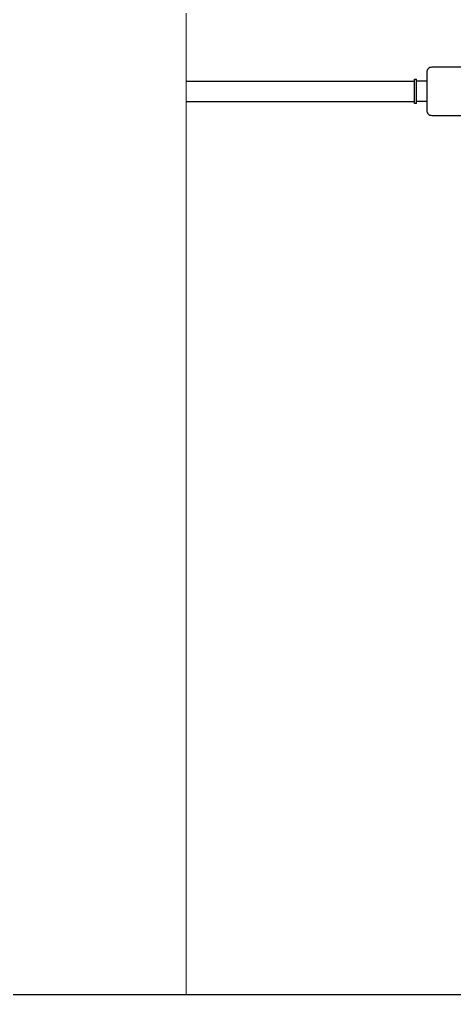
# Model space of a CAD drawing. Header units: millimetres. Extents: x 100 to 940, y 100 to 694.
# Drawn here: x 666.41 to 679.89, y 416.25 to 446.48 of the extents above; entities that cross this region are included whole.
import ezdxf

# ---------------------------------------------------------------- set-up
doc = ezdxf.new("R2010")
doc.units = ezdxf.units.MM
doc.layers.add('M-EQUIPAMENTOS', color=1, linetype='Continuous', lineweight=9)

msp = doc.modelspace()

# ---------------------------------------------------------------- linework, layer by layer
at = {"color": 2}
for p, q in [((678.652, 443.877), (678.652, 444.628)), ((678.652, 444.628), (678.715, 444.628)), ((678.715, 443.877), (678.715, 444.628)), ((671.574, 444.563), (678.652, 444.563)), ((679.028, 444.565), (678.715, 444.565)), ((671.574, 443.942), (678.652, 443.942)), ((678.715, 443.877), (678.652, 443.877)), ((679.028, 443.939), (678.715, 443.939))]:
    msp.add_line(p, q, dxfattribs=at)
msp.add_line((635.164, 416.254), (702.664, 416.254))
msp.add_lwpolyline([(679.184, 443.506), (681.496, 443.506, 0.414214), (681.652, 443.662), (681.652, 444.843, 0.414214), (681.496, 444.999), (679.184, 444.999, 0.414214), (679.028, 444.843), (679.028, 443.662, 0.414214)], format="xyb", close=True, dxfattribs=at)
at = {"layer": 'M-EQUIPAMENTOS'}
msp.add_line((671.574, 466.254), (671.574, 416.254), dxfattribs=at)

doc.saveas('drawing.dxf')
